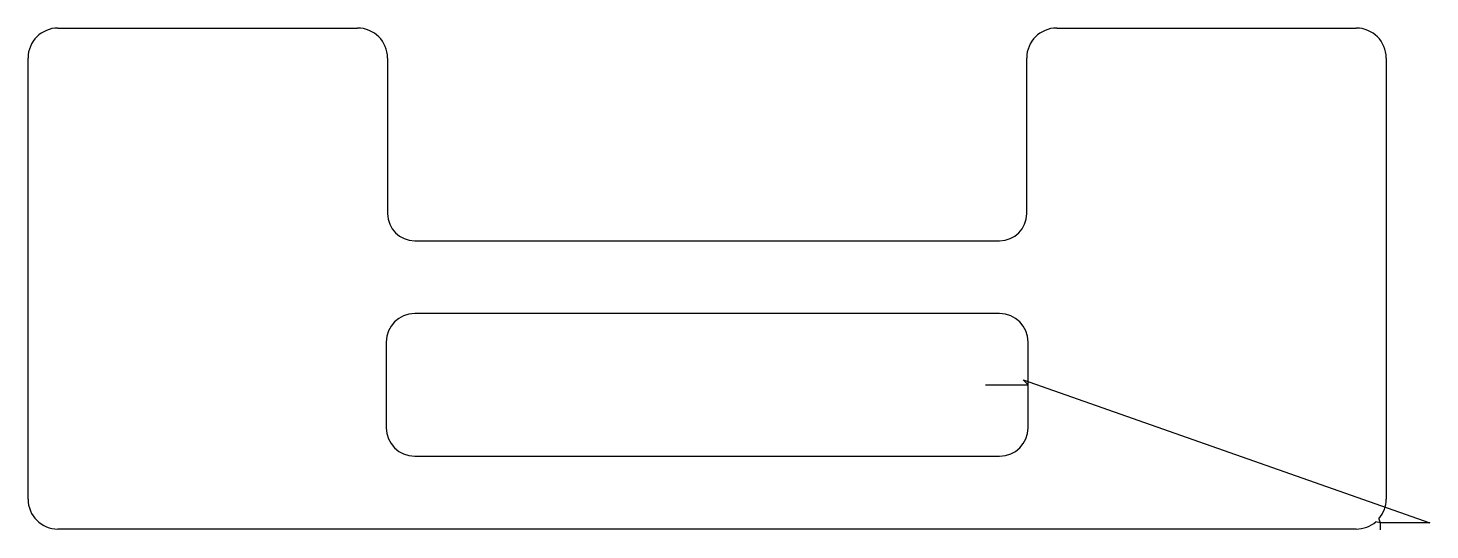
# Model space of a CAD drawing. Header units: metres. Extents: x 7 to 990, y 7 to 358.
import ezdxf

# ---------------------------------------------------------------- set-up
doc = ezdxf.new("R2010")
doc.units = ezdxf.units.M

msp = doc.modelspace()

# ---------------------------------------------------------------- linework, layer by layer
at = {"layer": 'TOOL_0'}
for p, q in [((28.18, 358.314), (238.18, 358.314)), ((728.18, 358.314), (938.18, 358.314)), ((7.18, 28.314), (7.18, 337.314)), ((259.18, 337.314), (259.18, 228.314)), ((707.18, 228.314), (707.18, 337.314)), ((959.18, 337.314), (959.18, 28.314)), ((278.18, 209.314), (688.18, 209.314)), ((688.18, 158.313), (278.18, 158.313)), ((258.18, 138.313), (258.18, 78.313)), ((708.18, 108.313), (708.18, 138.313)), ((678.18, 108.313), (708.18, 108.313)), ((708.18, 108.313), (704.644, 111.849)), ((704.644, 111.849), (989.83, 11.665)), ((708.18, 78.313), (708.18, 108.313)), ((278.18, 58.313), (688.18, 58.313)), ((954.83, 11.665), (951.931, 12.443)), ((954.052, 14.564), (954.83, 11.665)), ((989.83, 11.665), (954.83, 11.665)), ((954.83, 11.665), (954.83, 6.665)), ((938.18, 7.314), (28.18, 7.314))]:
    msp.add_line(p, q, dxfattribs=at)
for centre, radius, start, end in [((28.18, 337.314), 21, 90, 180), ((238.18, 337.314), 21, 0, 90), ((728.18, 337.314), 21, 90, 180), ((938.18, 337.314), 21, 0, 90), ((278.18, 228.314), 19, 180, 270), ((688.18, 228.314), 19, 270, 0), ((278.18, 138.313), 20, 90, 180), ((688.18, 138.313), 20, 0, 90), ((278.18, 78.313), 20, 180, 270), ((688.18, 78.313), 20, 270, 0), ((28.18, 28.314), 21, 180, 270), ((938.18, 28.314), 21, 319.097438, 0), ((938.18, 28.314), 20.999, 270, 310.906411)]:
    msp.add_arc(centre, radius, start, end, dxfattribs=at)

doc.saveas('drawing.dxf')
